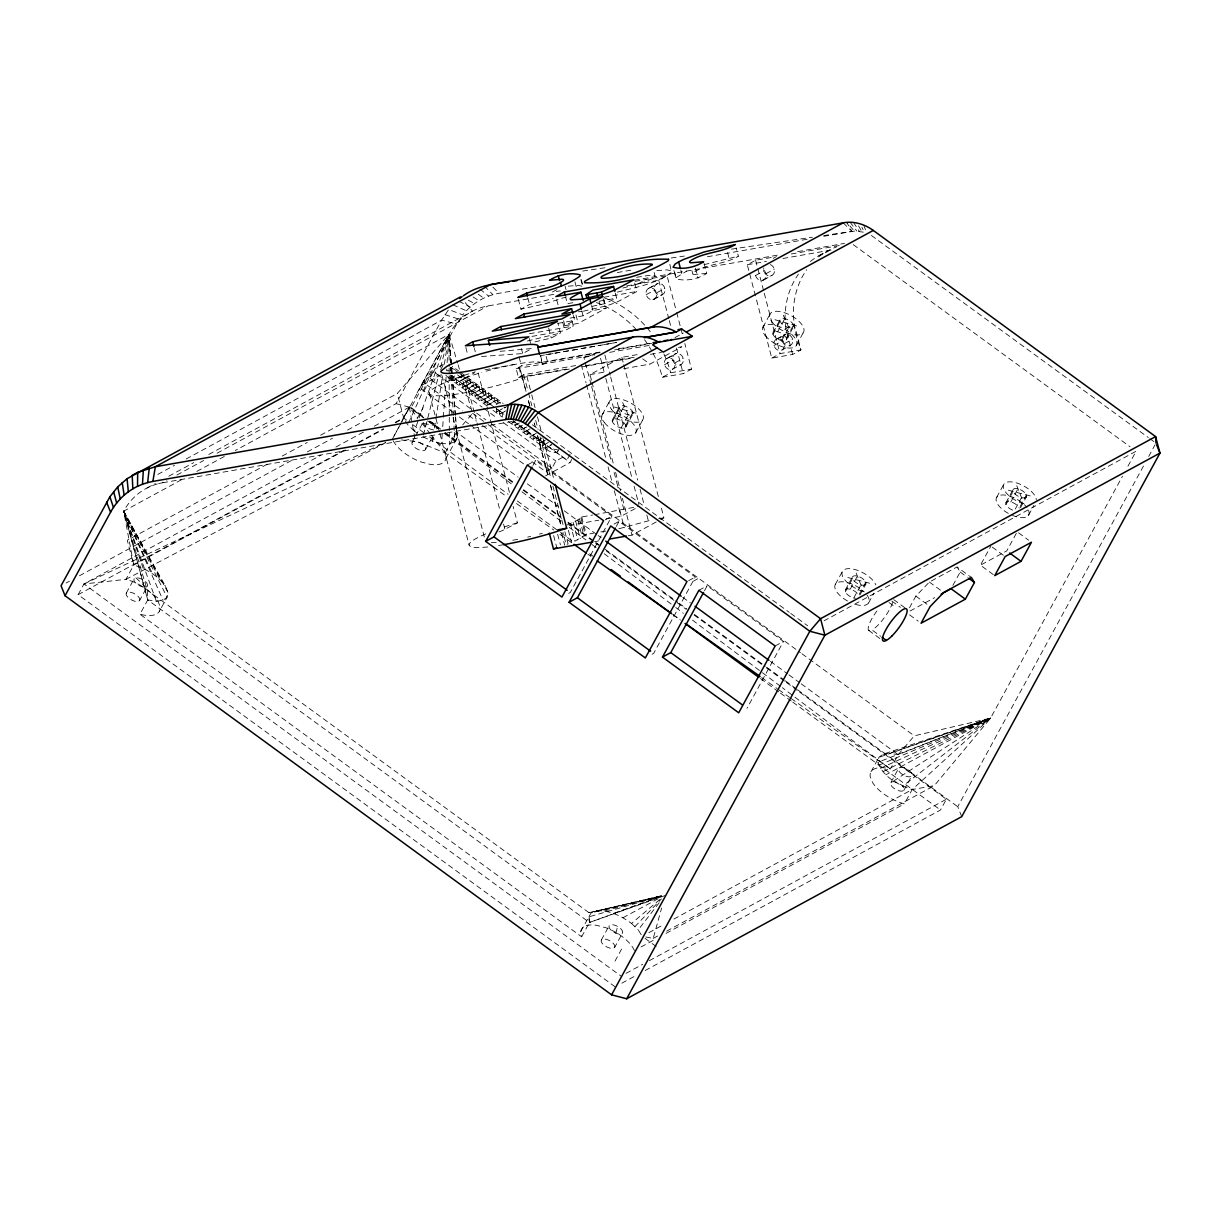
<?xml version="1.0" encoding="UTF-8"?>
<svg xmlns="http://www.w3.org/2000/svg" width="1221" height="1221" viewBox="0 0 1221 1221"><rect width="100%" height="100%" fill="white"/><g stroke="black" fill="none" stroke-linecap="round" stroke-linejoin="round"><path stroke-width="0.75" stroke-dasharray="5 3.75" d="M455.631 417.002L457.295 437.667L454.823 441.727L449.359 443.772L441.59 443.589L442.231 434.172M442.735 426.633L443.254 419.108M443.376 417.216L446.199 375.778M447.1 362.591L449.023 334.34A73.581 62.973 61.5 0 1 488.079 305.906L555.616 294.063M669.871 264.316L671.504 272.283C655.952 283.989 635.653 287.332 617.154 292.17M704.09 263.4L706.715 273.397C698.046 279.09 686.156 281.563 676.113 278.876L674.511 270.879M441.59 443.589L432.417 441.193L433.302 435.561M434.462 428.067L435.622 420.573M435.912 418.696L442.613 375.58M444.352 364.331L449.023 334.34L235.226 450.534M157.295 483.974A73.581 62.973 61.5 0 0 123.657 511.187L165.507 586.263L167.933 592.322L167.094 597.191L159.279 611.507M882.89 754.288L889.605 753.342L990.597 718.116L912.179 789.544L904.379 803.861A30.174 13.645 28.6 0 1 872.618 782.646L870.191 776.587A30.174 13.645 28.6 0 1 890.399 768.971L898.198 754.654L914.315 735.82L990.597 718.116L934.279 785.668L912.179 789.544C898.32 784.996 882.905 776.983 878.006 762.255L878.861 757.386L882.89 754.288L990.597 718.116L1122.481 476.221M423.458 435.027L438.797 374.618M440.644 367.292L449.023 334.34L457.6 363.049M615.811 933.18L617.628 926.434M645.863 936.995L653.22 938.43L661.614 908.073M417.277 433.043L414.407 431.135L449.023 334.34L451.572 366.285M446.81 369.093L446.794 370.894M408.501 422.97L449.023 334.34L451.465 366.315M392.414 439.087L399.542 425.625M400.427 423.946L409.34 407.127L423.183 417.231M401.999 421.489L449.023 334.34L450.747 366.361M615.14 986.827L78.113 594.703L83.974 583.959L320.909 455.189M345.421 450L133.761 565.033L125.961 579.349L83.974 583.959L621.001 976.098M126.297 593.085L134.112 578.769M139.606 600.518A7.616 3.449 28.6 0 0 131.181 592.399A7.616 3.449 28.6 0 0 128.068 597.496A7.616 3.449 28.6 0 0 139.606 600.518L147.405 586.202A7.616 3.449 28.6 0 0 138.996 578.082A7.616 3.449 28.6 0 0 135.867 583.18A7.616 3.449 28.6 0 0 147.405 586.202M634.386 950.61A30.174 13.645 28.6 0 0 605.708 927.701L596.55 925.304A30.174 13.645 28.6 0 0 581.639 936.782L139.942 614.239L147.741 599.923L147.237 590.125L123.657 511.187L181.776 479.594M347.527 430.067L396.108 403.663L441.636 320.146L448.656 309.539L462.805 314.896C471.749 303.632 484.813 295.726 499.007 293.299L547.817 284.737M395.131 422.39L403.479 417.857L409.34 407.127L426.083 419.719M417.139 392.811L449.023 334.34L449.114 366.422M420.986 385.958L424.252 379.99M394.154 435.882L401.129 423.092M453.144 412.454L423.931 391.117A7.005 3.175 28.6 0 1 421.627 385.378L424.877 379.41L431.257 375.946L435.149 368.788L443.742 364.133A7.005 3.175 28.6 0 1 446.062 363.797M396.108 403.663L411.172 407.616L456.715 324.084L462.805 314.896M430.616 376.541L434.523 369.383M423.931 391.117L427.182 385.149A7.005 3.175 28.6 0 1 424.877 379.41M470.467 408.638L433.547 381.685L437.454 374.526A7.005 3.175 28.6 0 1 435.149 368.788M440.613 369.856L443.742 364.133M417.063 418.895L423.138 407.768M450.061 370.696L452.396 366.392L458.562 370.894M412.133 442.292L414.758 437.484M415.628 435.882L422.603 423.092M486.92 405.891L448.58 377.884L450.244 374.816L450.488 378.327L456.303 375.427M425.442 449.71L433.287 435.317M393.116 440.628A30.174 13.645 28.6 0 0 421.092 461.981L430.25 464.377A30.174 13.645 28.6 0 0 445.161 452.915L456.486 432.127L455.341 417.078M445.955 458.47L457.295 437.667L456.486 432.127L518.055 477.075M532.905 465.476L535.622 460.5L611.889 516.178L570.253 592.536L566.926 594.337M508.409 421.581L546.749 449.572L548.427 446.504L551.419 444.887M557.676 451.556L559.355 448.489M482.554 425.58L545.619 471.627L551.984 468.162L555.891 461.004L564.194 456.486M570.054 454.304L566.941 460.042L513.095 420.726M545.619 475.824L570.054 462.545L572.496 458.073M602.274 414.545L609.432 401.419M612.347 419.932L619.505 406.807M612.393 421.611L619.551 408.486M617.032 419.047L624.19 405.921M621.092 427.991L628.25 414.865M625.747 425.427L632.89 412.301M625.778 427.121L632.936 413.995M635.851 432.509L643.009 419.383M616.315 526.373L619.032 521.398L695.283 577.075L653.647 653.433L650.335 655.25M762.881 327.243L770.039 314.118M772.954 332.646L780.112 319.52M773 334.325L780.143 321.199M777.64 331.761L784.798 318.635M781.699 340.705L788.858 327.579M786.339 338.141L793.497 325.015M786.385 339.835L793.543 326.709M796.458 345.222L803.616 332.097M704.471 590.781L707.203 585.775L783.455 641.452L747.023 708.272M580.845 931.226L591.132 912.865L661.523 895.817L591.132 912.865M581.639 936.782L589.453 922.466L588.949 912.652L147.237 590.125M601.373 939.972L609.172 925.655M614.667 947.404A7.616 3.449 28.6 0 0 606.257 939.285A7.616 3.449 28.6 0 0 603.128 944.382A7.616 3.449 28.6 0 0 614.667 947.404L622.481 933.088A7.616 3.449 28.6 0 0 614.056 924.969A7.616 3.449 28.6 0 0 610.943 930.066A7.616 3.449 28.6 0 0 622.481 933.088M615.002 961.141L622.817 946.824M835.378 584.325L842.536 571.199M845.344 589.896L852.502 576.77M845.344 591.864L852.502 578.739M850.228 589.209L857.386 576.083A7.616 3.449 28.6 0 1 865.811 584.203L858.653 597.328M853.769 598.015L860.927 584.89M865.811 582.234L858.653 595.36A7.616 3.449 28.6 0 0 849.663 589.071A7.616 3.449 28.6 0 0 845.741 592.658A7.616 3.449 28.6 0 0 855.433 598.321M868.619 602.899L873.992 593.055M909.477 607.799L915.857 596.107L929.364 582.051L957.05 566.987L971.351 577.441M996.641 497.405L1003.799 484.279M952.868 585.393L960.164 572.023L957.05 566.987M1005.951 502.609L1013.109 489.484M1005.951 504.578L1013.094 491.453M1010.835 501.923L1017.993 488.797A7.616 3.449 28.6 0 1 1026.418 496.916L1020.146 508.394M993.314 574.587L980.448 565.201L990.857 546.108M871.046 771.703L878.861 757.386L990.597 718.116L902.731 786.126M1015.262 509.081L1021.519 497.603M1020.161 506.425L1026.418 494.948M1016.299 533.394L1006.745 550.9L980.448 565.201M1028.57 515.231L1033.928 505.387M890.918 782.463L898.717 768.146M903.845 790.369L911.66 776.052M645.176 970.512L940.506 809.996L946.367 799.251L798.641 691.391M1127.945 466.208L1136.125 451.205L824.114 620.787M961.721 816.666L957.737 806.699L1144.138 464.819M1148.686 456.471L1155.051 444.795M553.082 353.602L540.155 355.708L542.445 364.484L540.582 355.097M641.208 934.691L638.217 929.898L659.599 902.243M462.698 424.877L472.603 413.293L458.134 364.85M320.589 435.21L397.252 393.544L449.023 334.34M567.017 525.03L577.808 519.993L581.7 516.956L592.567 515.048M570.238 523.702L574.832 541.208L586.294 534.462L593.543 533.195M634.874 926.678L661.431 898.931M600.076 352.06L521.413 365.918L516.162 368.757L518.467 377.503L523.702 374.679L575.671 365.567M676.266 277.549L686.736 271.077M596.581 910.805C609.386 910.072 621.458 916.04 631.532 923.458L661.019 898.519M167.933 592.322L123.657 511.187L147.741 599.923L156.349 601.236L163.065 600.289L167.094 597.191L123.657 511.187L133.761 565.033C146.108 568.788 157.921 575.61 165.507 586.263M893.589 781.028L990.597 718.116L878.006 762.255M518.299 299.176L520.924 309.188L529.532 304.487L553.22 298.535M706.715 273.397L694.032 274.466A22.695 3.251 -14.7 0 1 693.681 272.359C707.249 263.446 724.801 264.667 738.369 256.181L736.171 247.848M157.784 474.42L174.481 465.354M186.172 458.989L441.636 320.146L456.715 324.084M147.069 488.003L155.403 483.47M168.757 476.221L193.788 462.606M208.806 454.456L472.435 311.172L465.186 302.64M158.638 483.623A73.581 62.973 61.5 0 1 162.714 482.753L166.865 480.494M176.908 475.03L203.678 460.485M217.048 453.205L488.079 305.906M196.81 471.413L225.213 455.982M267.262 464.194L127.274 540.277L133.761 565.033M282.265 456.044L307.265 442.445M421.627 385.378L442.948 373.794M66.071 583.028L69.429 581.211M79.472 575.747L293.91 459.203M307.31 451.923L332.448 438.263M450.488 378.327L456.471 375.076M453.327 377.06L453.556 380.555L463.858 375.229L464.102 378.739L456.623 382.799L456.395 379.288L463.858 375.229M335.912 447.023L364.285 431.608M374.298 426.175L409.34 407.127L417.429 417.46M474.328 412.622L465.216 377.884L474.542 372.817M637.896 283.944L646.199 279.426M459.462 381.532L466.926 377.472L467.17 380.983L459.691 385.042L459.462 381.532L456.623 382.799M563.598 320.726L564.911 325.717L574.679 320.421L573.366 315.415M569.978 318.132L583.104 315.827L592.872 310.531L606.12 308.211L603.937 299.862M615.323 293.132L616.636 298.138L604.441 303.754L591.117 306.547M462.53 383.776L469.993 379.716L470.238 383.226L462.759 387.286L462.53 383.776L459.691 385.042M78.113 594.703L343.406 450.503M358.425 442.353L383.455 428.739M358.745 442.75L383.745 429.166M395.421 422.832L403.754 418.299L397.252 393.544M481.547 356.501L522.68 353.556L531.929 348.534L498.794 351.419M534.951 341.849L551.266 338.019L560.515 332.997L557.89 322.985M531.944 336.401L564.88 330.616L573.321 326.038L571.138 317.704M564.911 325.717L578.174 323.397L606.12 308.211M634.722 283.135L636.904 291.468L618.391 301.389A27.885 3.984 -14.7 0 1 606.165 305.906L583.44 311.187M626.77 285.882L658.73 280.281L667.032 275.763L676.159 310.546M465.598 386.019L473.061 381.959L473.305 385.454L465.827 389.53L465.598 386.019L462.759 387.286M648.549 288.385L656.852 283.867M649.847 287.942L658.15 283.425M468.666 388.263L476.129 384.188L476.373 387.698L468.895 391.758L468.666 388.263L465.827 389.53M646.153 294.688L654.471 290.186M471.733 390.491L479.197 386.431L479.441 389.942L471.962 394.001L471.733 390.491L468.895 391.758M656.577 292.872L664.88 288.354M474.801 392.735L482.28 388.675L482.509 392.185L475.03 396.245L474.801 392.735L471.962 394.001M652.899 299.618L661.202 295.1M477.869 394.978L485.348 390.918L485.576 394.414L478.098 398.489L477.869 394.978L475.03 396.245M654.197 299.176A6.09 5.22 61.5 0 0 653.968 289.011A6.09 5.22 61.5 0 0 645.94 293.147A6.09 5.22 61.5 0 0 654.197 299.176L662.499 294.658A6.09 5.22 61.5 0 0 662.286 284.493A6.09 5.22 61.5 0 0 654.242 288.644A6.09 5.22 61.5 0 0 662.499 294.658M480.937 397.222L488.415 393.162L488.644 396.657L481.166 400.732L480.937 397.222L478.098 398.489M542.445 364.484L547.542 361.706L598.046 352.838M484.004 399.465L491.483 395.39L491.712 398.901L484.233 402.961L484.004 399.465L481.166 400.732M487.072 401.694L494.551 397.634L494.78 401.144L487.301 405.204L487.072 401.694L484.233 402.961M496.199 404.548L500.686 402.121L497.847 403.388L497.619 399.878L487.301 405.204M755.463 295.864L747.298 264.743L755.601 260.226L774.709 256.883M773.122 258.379L776.449 256.578M496.275 408.425L496.504 411.92L502.487 408.669M496.504 411.92L505.326 407.402M499.343 410.653L499.572 414.163L505.555 410.912M499.572 414.163L505.402 411.279M755.57 275.503L763.873 270.986M765.994 273.672L774.297 269.154M762.316 280.418L770.619 275.915M763.598 279.991L771.916 275.473M591.437 380.158L589.987 374.633L621.84 357.326L638.69 354.365M818.94 255.662L827.258 251.144M514.835 421.504L511.843 423.122L514.682 421.856L514.911 425.366L517.75 424.099L517.979 427.609L520.818 426.343L521.046 429.853L526.877 426.953M674.969 337.606L683.317 333.074M514.911 425.366L519.398 422.924M517.979 427.609L522.466 425.167M521.046 429.853L525.534 427.411M523.885 428.586L524.114 432.081L530.097 428.83M524.114 432.081L529.945 429.197M623.687 368.711L649.908 364.117L681.745 346.81L678.006 347.466M526.953 430.83L527.182 434.325L531.669 431.898M666.91 358.409L675.213 353.892M668.208 357.967L676.51 353.449M527.182 434.325L530.021 433.058L530.25 436.569L536.233 433.318M530.25 436.569L536.08 433.684M664.514 364.713L672.832 360.21M533.089 435.302L533.318 438.812L537.805 436.37M674.938 362.896L683.241 358.379M533.318 438.812L536.156 437.545L536.385 441.056L542.368 437.805M536.385 441.056L542.216 438.156M672.557 369.2A6.09 5.22 61.5 0 0 672.328 359.035A6.09 5.22 61.5 0 0 664.3 363.171A6.09 5.22 61.5 0 0 672.557 369.2L680.86 364.697A6.09 5.22 61.5 0 0 680.646 354.517A6.09 5.22 61.5 0 0 672.603 358.669A6.09 5.22 61.5 0 0 680.86 364.697M539.224 439.789L539.453 443.284L545.436 440.033M539.453 443.284L545.283 440.399M653.189 353.632A97.527 83.471 61.5 0 1 662.377 377.304L670.68 372.787L691.513 369.139L684.798 343.498M542.292 442.017L542.521 445.528L548.504 442.277M542.521 445.528L548.351 442.643M545.36 444.261L545.589 447.771L551.571 444.52M662.377 377.304L683.211 373.641L691.513 369.139M527.319 465.003L535.622 460.5M792.627 354.456L785.82 328.525L794.123 324.008L800.93 349.939L792.627 354.456L771.779 358.119L755.936 297.695M776.312 339.209L784.615 334.691M777.609 338.782L785.912 334.264M773.931 345.528L782.234 341.01M784.355 343.696L792.658 339.179M781.974 350.015A6.09 5.22 61.5 0 0 781.745 339.835A6.09 5.22 61.5 0 0 773.717 343.986A6.09 5.22 61.5 0 0 781.974 350.015L790.277 345.497A6.09 5.22 61.5 0 0 790.048 335.332A6.09 5.22 61.5 0 0 782.02 339.469A6.09 5.22 61.5 0 0 790.277 345.497M771.779 358.119L780.082 353.602L800.93 349.939L796.916 338.599L794.383 326.938L793.391 315.232A83.471 71.459 61.5 0 1 806.715 269.688M499.007 531.944A50.29 7.189 -14.7 0 1 502.228 530.647L517.445 522.847L513.125 506.394M605.234 519.78L611.889 516.178M606.181 518.91L621.031 516.3L639.377 506.333M614.041 524.099L619.032 521.398M628.327 535.76L632.066 535.103L658.882 520.528M660.561 519.612L663.919 517.796L660.53 504.884M688.644 580.692L695.283 577.075M693.513 581.074L697.664 578.815M698.9 590.292L707.203 585.775M775.152 645.97L783.455 641.452M910.027 611.019L934.645 597.649M878.815 765.185L990.597 718.116L885.851 774.831M648.855 932.661L662.194 925.411M673.855 919.077L912.179 789.544M653.22 938.43L658.241 935.698M666.605 931.15L934.279 785.668M641.056 946.977L656.059 938.827M666.056 933.393L904.379 803.861M626.007 973.366L642.689 964.3M649.358 960.683L946.367 799.251M621.81 983.21L636.828 975.045M556.929 289.606L552.564 291.956L560.363 290.888M587.698 365.873L589.071 365.125M618.147 349.313L619.535 348.565M622.954 917.719L660.347 897.588M385.668 442.643L125.961 579.349A30.174 13.645 28.6 0 1 157.707 600.579L160.134 606.639A30.174 13.645 28.6 0 1 139.942 614.239M883.134 771.58L990.597 718.116L898.198 754.654L889.605 753.342M83.974 583.959L385.515 442.323M880.433 768.314L990.597 718.116M453.556 380.555L456.395 379.288M464.102 378.739L466.926 377.472M467.17 380.983L469.993 379.716M470.238 383.226L473.061 381.959M473.305 385.454L476.129 384.188M476.373 387.698L479.197 386.431M479.441 389.942L482.28 388.675M482.509 392.185L485.348 390.918M485.576 394.414L488.415 393.162M488.644 396.657L491.483 395.39M491.712 398.901L494.551 397.634M494.78 401.144L497.619 399.878M503.983 407.86L506.822 406.593M545.589 447.771L548.427 446.504A8.226 3.724 28.6 0 0 557.417 449.542M465.216 377.884L465.918 377.625A50.29 7.189 -14.7 0 1 481.852 372.39M566.452 296.825L544.627 303.846L520.924 309.188M613.522 913.384L661.66 896.229L589.453 922.466L147.741 599.923L124.283 512.912M665.063 895.573L589.453 922.466L588.644 916.91L661.584 896M569.276 369.108L526.923 376.541L513.186 381.013A67.048 9.585 -14.7 0 1 432.142 395.222A67.048 9.585 -14.7 0 1 475.228 371.81M704.074 264.652L738.369 256.181M591.147 384.783L583.959 357.356L599.923 352.518M594.383 514.743L637.637 506.639M618.91 528.754L651.755 519.932M517.445 522.847L515.003 523.534A67.048 9.585 -14.7 0 0 502.823 527.441M604.364 910.988L661.538 895.924M527.335 341.01L560.515 332.997M661.599 895.802L588.949 912.652L661.355 896.412M622.832 288.049L641.742 282.997L652.075 278.754L655.112 276.495L654.135 272.451M636.523 277.304L648.992 275.336L655.021 275.793M485.012 369.795L490.521 368.803M492.353 368.467L516.254 364.133M617.277 272.558L634.172 269.597M707.386 256.746L808.775 238.965M823.793 236.325L854.364 231.09L864.239 232.234L861.904 227.228M634.416 280.235L780.753 254.579M797.634 251.602L844.535 243.376M635.088 281.364L667.032 275.763M791.254 253.983L839.376 245.528M747.298 264.743L766.406 261.401M782.951 258.486L831.074 250.046M572.863 302.716L567.368 303.678L565.613 297.008M603.968 297.252L636.904 291.468M599.343 301.175L616.636 298.138M557.799 323.382L574.679 320.421M529.395 333.745L573.321 326.038M554.945 353.266L579.197 349.023L571.84 350.183M581.074 348.687L616.529 342.475L597.939 345.635M618.803 348.763L656.257 342.17M614.514 349.954L651.648 343.437M516.162 368.757L594.703 354.975M609.661 352.35L650.793 345.146M583.959 357.356L592.643 355.83M518.467 377.503L568.635 368.711M585.363 365.766L635.592 356.959M650.396 354.365L661.446 352.426M582.173 366.849L634.218 357.707M589.987 374.633L606.837 371.672M162.714 482.753L513.553 421.199M569.062 525.427L598.763 520.207M658.699 518.711L663.919 517.796M600.793 531.929L606.226 530.967M594.627 541.666L598.366 541.01M545.741 354.731L553.205 353.434M555.067 353.113L569.978 350.519M581.165 348.565L596.077 345.97M582.676 271.047L605.265 267.72M671.184 258.013L684.355 256.074M731.44 249.145L812.408 237.21M823.702 235.546L851.953 231.395L846.687 222.314L854.364 231.09M656.791 270.619L667.078 269.872L671.626 270.986M568.253 286.157L578.556 285.409L583.165 286.492L581.41 279.823M578.433 311.782L581.959 311.416M448.611 370.772L447.069 370.787M401.236 439.942L417.017 441.59L445.161 452.915L507.219 496.962M450.29 367.704L457.722 370.757M423.458 423.458L436.095 425.763M1008.454 490.232L1031.058 496.153M847.847 577.518L870.451 583.455M774.923 319.719L798.717 326.511M614.316 407.005L638.125 413.797M444.932 314.652L459.569 319.337M452.777 304.792L466.376 310.79M422.985 436.859L432.417 441.193M458.898 301.297L470.268 307.036M468.299 300.137L474.465 303.678M473.107 296.962L478.937 300.732M871.382 235.47L1148.289 437.53M516.514 503.571L553.754 530.006M559.951 534.401L572.374 543.208M587.881 554.227L590.979 556.425M673.198 614.789L679.41 619.2M761.629 677.563L777.151 688.583M778.693 689.682L789.56 697.389M791.101 698.488L890.399 768.971L782.31 687.667M478.22 294.23L483.714 298.183M1149.816 438.644L1154.425 442.017M853.25 244.643L1129.974 446.703M1018.589 532.86L1028.601 540.155M992.276 547.145L1005.158 556.547M960.164 572.023L967.307 577.243M642.689 358.837L649.908 364.117M929.364 582.051L943.665 592.49M915.857 596.107L930.158 606.547M893.757 599.648L905.204 607.997M891.818 601.053L900.411 607.31M909.614 614.896L918.192 621.153M889.056 602.564L893.345 605.692M876.937 610.958A19.811 4.96 -53.9 0 0 872.053 629.99L880.631 636.248M868.68 630.357L882.981 640.796M460.088 372.008L503.159 403.464M532.387 424.801L789.239 612.316M790.781 613.446L807.692 625.793M459.478 373.458L454.868 370.1A7.005 3.175 28.6 0 0 450.061 367.78M461.019 374.588L501.007 403.785M457.585 374.939L497.466 404.075M451.572 375.809L491.575 405.006M497.725 409.493L503.876 413.995M494.688 407.509L451.617 376.068A7.005 3.175 28.6 0 0 450.091 375.091M496.214 408.638L503.907 414.255M513.141 420.986L570.054 462.545M493.07 410.378L502.274 417.094M437.454 374.526L482.051 407.097M483.592 408.226L497.435 418.33M503.586 422.817L555.891 461.004M476.617 413.125L485.836 419.871M492.002 424.359L551.984 468.162M472.603 413.293L486.462 423.397M488.003 424.526L800.427 652.655M801.968 653.784L914.315 735.82M427.182 385.149L462.561 410.973M468.711 415.476L476.404 421.092M459.31 416.941L468.528 423.687M470.07 424.801L525.442 465.232M527.289 483.821L558.073 506.288M564.224 510.79L596.55 534.386M598.092 535.515L601.159 537.759M682.737 597.313L690.43 602.945M770.466 661.37L787.392 673.733M788.934 674.862L799.694 682.722M801.235 683.852L898.198 754.654M411.172 407.616L423.489 416.605M429.655 421.108L443.513 431.211M445.039 432.341L514.331 482.936M523.565 489.682L560.515 516.651M568.208 522.283L594.383 541.391M595.924 542.521L599.007 544.764M605.158 549.267L677.533 602.09M679.059 603.22L686.767 608.836M694.459 614.468L765.277 666.178M766.819 667.307L783.76 679.67M785.301 680.784L796.077 688.659M797.618 689.789L957.737 806.699M429.334 421.733L438.568 428.479M444.719 432.967L513.965 483.531M523.199 490.262L561.675 518.36M567.826 522.847L593.986 541.956M595.527 543.086L598.595 545.329M606.288 550.946L675.534 601.51M677.075 602.625L686.309 609.371M694.001 614.987L764.789 666.666M766.33 667.795L784.798 681.272M786.324 682.402L797.099 690.262M403.479 417.857L406.562 420.116M412.713 424.603L423.489 432.463M429.639 436.965L508.119 494.261M517.353 501.007L558.897 531.349M560.439 532.463L572.741 541.452M589.667 553.815L592.75 556.059M672.756 614.484L680.463 620.1M760.469 678.54L778.937 692.017M780.478 693.146L791.254 701.007M792.78 702.136L940.506 809.996M645.054 938.369L656.501 946.718M427.609 420.863L438.263 428.876M444.352 433.455L512.851 484.996M521.993 491.865L563.095 522.771M569.184 527.365L585.927 539.957M592.017 544.535L596.581 547.97M604.197 553.693L674.221 606.364M675.747 607.509L683.348 613.232M692.49 620.115L780.784 686.523M479.868 289.056L488.598 296.108M448.58 377.884L445.863 375.274M414.407 431.135L407.722 424.679L403.754 418.299M631.532 923.458L638.217 929.898M135.897 577.792L145.62 587.164M843.177 222.833L851.953 231.395M492.872 287.118L499.007 293.299M484.325 285.989L492.918 294.658M422.039 423.366L430.128 433.714M431.288 435.195L445.161 452.915M850.075 222.222L856.806 231.028M853.494 222.466L859.294 231.196M858.546 225.885L861.767 231.593M143.208 568.452L123.657 511.187L160.104 579.746M156.349 601.236L123.657 511.187L152.35 573.565M783.241 315.201L790.414 331.028M622.634 402.487L629.807 418.315M123.657 511.187L163.065 600.289M1016.772 485.714L1022.755 500.671M856.165 573.015L862.148 587.957M863.705 225.091L866.162 231.532M755.601 260.226L763.766 291.346M764.239 293.177L780.082 353.602M727.563 252.549L729.761 260.882M695.375 268.116L698 278.129M691.956 270.711L692.841 274.038M680.845 270.207L681.73 273.55M673.931 270.528L676.113 278.876M676.632 312.378L680.479 327.03M680.952 328.861L682.875 336.187M658.73 280.281L668.803 318.727M669.291 320.558L670.726 326.053M676.495 348.016L683.211 373.641M621.84 357.326L623.29 362.851M623.763 364.697L658.592 497.512M603.128 298.763L604.441 303.754M599.023 301.679L599.908 305.021M604.868 354.99L610.179 375.229M610.668 377.06L637.667 480.067M640.079 489.27L644.429 505.815M646.84 515.018L648.275 520.543M591.559 305.525L592.872 310.531M580.83 279.472L583.012 287.805M600.549 358.272L605.341 376.556M605.83 378.373L631.7 477.09M634.096 486.233L638.888 504.502M574.938 281.822L576.251 286.813M581.791 310.836L583.104 315.827M575.991 315.064L578.174 323.397M591.926 382.005L613.201 463.171M615.628 472.39L620.466 490.827M622.389 498.214L632.066 535.103M565.14 286.325L566.01 289.667M591.636 386.599L611.278 461.553M614.163 472.512L618.467 488.965M620.39 496.275L623.748 509.081M619.749 510.286L624.343 527.793M581.242 364.591L586.034 382.86M586.523 384.691L606.165 459.645M608.089 466.956L612.408 483.409M614.316 490.72L621.031 516.3M556.745 299.923L558.058 304.914M562.698 322.283L564.88 330.616M548.641 328.006L551.266 338.019M546.153 356.456L547.542 361.706M527.777 297.817L529.532 304.487M581.7 516.956L586.294 534.462M580.875 517.872L585.47 535.378M579.548 518.879L584.142 536.385M577.808 519.993L582.402 537.499M529.304 338.522L531.059 345.192M575.671 521.169L580.25 538.675M573.137 522.405L577.731 539.911M521.367 348.55L522.68 353.556M568.391 530.28L571.611 542.536M526.923 376.541L531.227 392.994M531.715 394.81L535.073 407.616M537.469 416.758L541.3 431.379M543.208 438.69L554.242 480.723M519.123 357.173L521.413 365.918M523.702 374.679L528.021 391.132M528.495 392.964L531.852 405.754M535.698 420.375L538.095 429.517M540.003 436.828L550.549 477.045M552.945 486.187L563.018 524.572M564.865 531.654L568.086 543.91L566.178 544.642L562.973 532.371M521.81 375.396L526.129 391.849L519.535 366.636M537.622 435.729L548.168 475.946M550.564 485.073L561.584 527.121M518.94 367.246L521.23 376.007M561.492 532.951L564.697 545.207M557.646 534.264L560.408 544.78M553.632 535.576L556.852 547.832M474.42 348.473L475.29 351.816M478.144 372.954L487.728 409.508M488.202 411.34L509.768 493.605M465.827 347.436L468.009 355.769M474.801 414.453L477.67 425.412M478.159 427.243L499.725 509.508M503.556 524.13L504.99 529.609M441.956 375.412L455.952 428.754M456.425 430.601L485.363 540.964M429.349 393.391L439.407 431.776M439.896 433.608L469.123 545.115M537.499 435.79L547.97 476.037M550.35 485.195L561.278 527.289M409.34 407.127L412.194 423.305M412.5 425.106L415.354 441.285A7.616 3.449 28.6 0 0 414.346 447.1A7.616 3.449 28.6 0 0 425.259 449.954A7.616 3.449 28.6 0 0 418.803 442.2M785.82 328.525L785.072 319.749A83.471 71.459 61.5 0 1 798.412 274.191M451.724 368.162L452.182 373.794M452.319 375.671L455.494 415.125M451.602 368.193L452.029 373.824M452.182 375.717L455.204 415.201M502.411 412.896L502.64 416.407M450.854 368.254L451.16 373.901M451.251 375.793L453.388 415.354M453.495 417.231L454.212 430.418M454.304 432.295L454.823 441.727M449.13 368.299L449.145 373.962M449.145 375.854L449.267 415.476M449.282 417.368L449.313 430.57M449.328 432.448L449.359 443.772M1028.586 510.515A18.284 8.272 28.6 0 1 1012.56 515.445M1008.287 513.385A18.284 8.272 28.6 0 1 999.511 495.375A18.284 8.272 28.6 0 1 1026.953 507.631M1012.591 510.134A7.616 3.449 28.6 0 1 1005.738 503.83A7.616 3.449 28.6 0 1 1011.431 502.09A7.616 3.449 28.6 0 1 1019.26 508.073M1023.992 503.769A18.284 8.272 28.6 0 1 1003.464 488.095A18.284 8.272 28.6 0 1 1018.36 483.516A18.284 8.272 28.6 0 1 1036.293 499.984M1026.418 496.916A7.616 3.449 28.6 0 1 1014.88 493.895A7.616 3.449 28.6 0 1 1017.993 488.797M866.941 594.978A19.048 8.623 28.6 0 1 853.448 603.708M847.496 600.976A19.048 8.623 28.6 0 1 837.102 582.738A19.048 8.623 28.6 0 1 864.209 591.88M863.568 591.498A19.048 8.623 28.6 0 1 842.505 576.129A19.048 8.623 28.6 0 1 854.746 569.474A19.048 8.623 28.6 0 1 875.808 584.859M865.811 584.203A7.616 3.449 28.6 0 1 854.273 581.181A7.616 3.449 28.6 0 1 857.386 576.083M892.536 602.487A19.811 4.96 -53.9 0 1 872.053 629.99M503.525 544.688A67.048 9.585 -14.7 0 1 496.306 545.863M487.713 546.947A67.048 9.585 -14.7 0 1 486.523 533.562M486.172 371.153A50.29 7.189 -14.7 0 1 542.872 363.843M542.353 533.302A50.29 7.189 -14.7 0 1 539.438 534.111M530.616 536.401A50.29 7.189 -14.7 0 1 527.686 537.118M517.673 539.316A50.29 7.189 -14.7 0 1 509.661 540.811M496.26 542.506A50.29 7.189 -14.7 0 1 491.33 542.658M604.624 298.031A97.527 83.471 61.5 0 1 651.8 333.73M663.919 354.029A97.527 83.471 61.5 0 1 670.68 372.787M596.321 302.549A97.527 83.471 61.5 0 1 637.774 331.212M644.566 339.713A97.527 83.471 61.5 0 1 651.449 350.442M818.665 256.959A83.471 71.459 61.5 0 1 836.69 246.886M810.362 261.462A83.471 71.459 61.5 0 1 828.387 251.404M770.359 264.56A6.09 5.22 61.5 0 1 774.358 272.207A6.09 5.22 61.5 0 1 767.811 275.58A6.09 5.22 61.5 0 1 763.812 267.948M763.384 269.81A6.09 5.22 61.5 0 1 765.75 277.64A6.09 5.22 61.5 0 1 759.05 279.899A6.09 5.22 61.5 0 1 755.509 272.466M433.547 429.914A7.616 3.449 28.6 0 1 423.229 422.39M430.143 421.398A7.616 3.449 28.6 0 1 436.767 428.922M433.547 381.685A7.005 3.175 28.6 0 1 431.257 375.946M557.936 450.595A8.226 3.724 28.6 0 1 546.749 449.572M904.013 767.856L902.288 767.46A7.616 3.449 28.6 0 0 898.61 770.543A7.616 3.449 28.6 0 0 906.364 776.342L908.088 776.739A7.616 3.449 28.6 0 0 911.766 773.656A7.616 3.449 28.6 0 0 904.013 767.856M896.199 782.173L894.489 781.776A7.616 3.449 28.6 0 0 890.811 784.859A7.616 3.449 28.6 0 0 898.564 790.659L900.274 791.055A7.616 3.449 28.6 0 0 903.952 787.972A7.616 3.449 28.6 0 0 896.199 782.173M793.711 325.778L793.406 324.679A7.616 3.449 28.6 0 0 785.668 318.879A7.616 3.449 28.6 0 0 779.944 320.436L780.234 321.535A7.616 3.449 28.6 0 0 787.972 327.335A7.616 3.449 28.6 0 0 793.711 325.778M786.553 338.904L786.248 337.805A7.616 3.449 28.6 0 0 778.51 332.005A7.616 3.449 28.6 0 0 772.786 333.562L773.091 334.661A7.616 3.449 28.6 0 0 780.83 340.461A7.616 3.449 28.6 0 0 786.553 338.904M633.104 413.064L632.799 411.965A7.616 3.449 28.6 0 0 625.06 406.166A7.616 3.449 28.6 0 0 619.337 407.722L619.642 408.837A7.616 3.449 28.6 0 0 627.38 414.636A7.616 3.449 28.6 0 0 633.104 413.064M625.946 426.19L625.656 425.091A7.616 3.449 28.6 0 0 617.918 419.291A7.616 3.449 28.6 0 0 612.179 420.848L612.484 421.962A7.616 3.449 28.6 0 0 620.222 427.747A7.616 3.449 28.6 0 0 625.946 426.19M529.96 406.471L528.037 399.16L529.899 406.501M535.225 426.587L534.279 422.924L535.134 426.633M611.629 409.508A19.048 8.623 28.6 0 0 641.452 421.077A19.048 8.623 28.6 0 0 625.579 400.61A19.048 8.623 28.6 0 0 611.629 409.508M604.471 422.634A19.048 8.623 28.6 0 0 634.294 434.203A19.048 8.623 28.6 0 0 618.421 413.736A19.048 8.623 28.6 0 0 604.471 422.634M772.237 322.222A19.048 8.623 28.6 0 0 802.06 333.791A19.048 8.623 28.6 0 0 786.187 313.324A19.048 8.623 28.6 0 0 772.237 322.222M765.079 335.348A19.048 8.623 28.6 0 0 794.902 346.917A19.048 8.623 28.6 0 0 779.029 326.45A19.048 8.623 28.6 0 0 765.079 335.348"/><path stroke-width="1.5" d="M65.049 595.741L110.577 512.21C116.651 501.098 126.084 491.819 137.53 486.324L137.668 472.39L155.357 466.743L508.287 404.838C518.803 403.006 529.716 406.303 538.217 412.53L820.573 618.696L824.892 635.21L626.678 998.778L611.599 994.825L65.049 595.741L61.05 585.759L109.89 496.764L117.72 486.904L127.06 478.708L460.348 296.962M137.53 486.324L142.475 484.233L143.361 469.978M142.475 484.233L147.649 482.585L149.267 468.101M147.649 482.585L152.869 481.425L155.357 466.743L490.415 284.646L843.177 222.833C853.708 220.787 864.727 224.206 873.274 230.433L1155.615 436.599L1159.95 453.098L961.721 816.666L626.678 998.778M152.869 481.425L505.815 419.52L508.287 404.838L632.905 337.103A44.139 37.79 61.5 0 1 656.547 340.949L658.134 341.834L652.655 344.81L663.278 352.106L692.353 336.309L681.73 329.014L677.991 329.67M505.815 419.52L508.226 419.215L511.63 404.426M508.226 419.215L510.683 419.154L515.018 404.334M510.683 419.154L513.156 419.322L518.437 404.563M513.156 419.322L515.644 419.719L521.871 405.128M515.644 419.719L518.116 420.36L525.274 405.998M485.683 541.376L527.319 465.003L603.571 520.695L561.935 597.054L485.683 541.376L493.986 536.858L532.005 467.139M569.093 602.274L610.729 525.915L686.98 581.593L645.344 657.951L569.093 602.274L577.396 597.756L615.415 528.037M662.469 657.112L698.9 590.292L775.152 645.97L738.72 712.789L662.469 657.112L670.772 652.594L703.555 592.46M611.599 994.825L809.828 631.257L820.573 618.696L1155.615 436.599L1155.951 443.131M965.353 599.175L974.465 582.463L971.351 577.441L943.665 592.49L930.158 606.547L921.046 623.244L965.353 599.175L951.052 588.72L941.208 594.078M1021.046 561.339L1031.455 542.246L1005.158 556.547L994.749 575.64L1021.046 561.339L1009.614 552.991M518.116 420.36L520.543 421.214L528.647 407.188M520.543 421.214L522.924 422.298L531.944 408.684M522.924 422.298L525.244 423.595L535.134 410.47M525.244 423.595L527.472 425.091L538.217 412.53L657.356 347.787M459.691 298.55L462.118 296.611M463.4 295.757C476.633 285.989 493.376 283.73 509.233 281.868M560.515 282.585L562.545 281.334A22.695 3.251 -14.7 0 0 562.194 279.227L549.511 280.296C558.18 274.603 570.07 272.146 580.112 274.832L579.96 276.144C562.042 289.056 539.026 292.689 517.857 297.512C530.769 289.392 547.191 290.216 560.515 282.585L561.385 285.928M678.662 261.874L675.06 264.087L673.061 267.201C683.088 269.887 694.978 267.414 703.647 261.737L690.964 262.79A22.695 3.251 -14.7 0 1 690.613 260.684C704.196 251.77 721.733 253.006 735.301 244.505L703.922 252.045L683.684 259.417L678.662 261.874L680.418 268.544M488.369 340.4L548.214 326.343L557.448 321.321L472.664 341.804L465.384 345.757L519.627 341.88L528.861 336.859L488.369 340.4L489.682 345.39M500.717 326.556L492.292 331.15L561.828 318.94L570.253 314.362L500.717 326.556L501.587 329.899M571.611 308.745L561.858 314.056L575.106 311.721L603.067 296.535L589.804 298.855L580.051 304.166L523.763 314.041L515.338 318.62L571.611 308.745L572.924 313.751M580.967 292.185L571.672 297.375A27.885 3.984 -14.7 0 0 571.062 299.847L583.333 299.053L603.113 294.23A27.885 3.984 -14.7 0 0 615.338 289.713L633.852 279.807L564.3 292.002L555.876 296.581L580.967 292.185L583.165 300.519M613.568 286.462L601.388 292.094L586.034 294.765L592.811 290.11L613.568 286.462L614.88 291.468M539.56 354.136L537.728 347.161L650.976 327.289L843.177 222.833M681.73 329.014L676.236 332.005L644.505 337.561L676.236 332.005L674.648 331.12A44.139 37.79 61.5 0 0 654.334 326.862L650.976 327.289M670.253 340.186L671.642 339.423M686.431 331.975L873.274 230.433M137.668 472.39L132.219 475.305L132.814 488.858M555.204 484.386L566.697 528.25L552.976 532.738A67.048 9.585 -14.7 0 1 503.525 544.688M549.313 533.134L553.449 548.901L556.852 547.832M632.905 337.103L519.123 357.173L503.724 362.393A50.29 7.189 -14.7 0 1 440.979 371.062L446.825 366.346A50.29 7.189 -14.7 0 1 461.34 360.119L473.046 356.181A50.29 7.189 -14.7 0 1 519.139 345.436L522.527 344.994A50.29 7.189 -14.7 0 1 538.293 346.337L537.728 347.161L654.334 326.862M653.037 342.689L660.469 341.392M664.193 340.735L667.918 340.079M653.51 343.116L692.353 336.309M557.783 529.822L566.697 528.25M553.449 548.901L592.75 542.002M609.6 539.041L626.449 536.08M513.003 281.318L516.773 280.754M573.916 544.322L586.324 553.128M597.191 560.836L671.657 613.69M685.622 623.61L760.088 676.465M968.741 578.281L974.465 582.463M882.066 637.301L886.354 640.43M527.472 425.091L809.828 631.257L824.892 635.21L1159.95 453.098L1156.623 444.795M605.784 541.132L681.196 596.199M695.039 606.318L768.925 660.256M611.217 569.551L620.451 576.281M628.143 581.913L671.229 613.369M685.073 623.473L758.928 677.411M670.772 652.594L742.444 704.929M493.986 536.858L567.2 590.308M577.396 597.756L650.61 651.205M106.593 502.243L110.577 512.21M109.89 496.764L113.446 507.463M113.599 491.636L116.667 503.021M601.388 292.094L602.258 295.421M596.84 293.345L597.71 296.688M589.804 298.855L591.117 303.861M588.064 294.887L588.934 298.214M586.034 294.765L586.904 298.107M580.051 304.166L581.364 309.157M564.3 292.002L565.186 295.329M558.226 275.58L559.539 280.571M526.465 292.811L527.335 296.154M523.763 314.041L524.633 317.368M472.664 341.804L473.977 346.81M117.72 486.904L120.238 498.916M122.222 482.585L124.145 495.161M127.06 478.708L128.342 491.804M668.559 259.31L668.436 260.622C644.016 275.366 612.911 284.172 584.523 282.723L584.661 281.41C609.096 266.682 640.186 257.845 668.559 259.31M652.045 264.82C637.53 273.886 619.398 277.503 602.426 278.327A22.695 3.251 -14.7 0 1 602.075 276.221C617.277 268.681 634.981 263.232 651.953 264.118L652.045 264.82M891.986 635.897A19.811 4.96 -53.9 0 0 906.623 609.035A19.811 4.96 -53.9 0 0 885.805 629.807A19.811 4.96 -53.9 0 0 891.986 635.897"/></g></svg>
